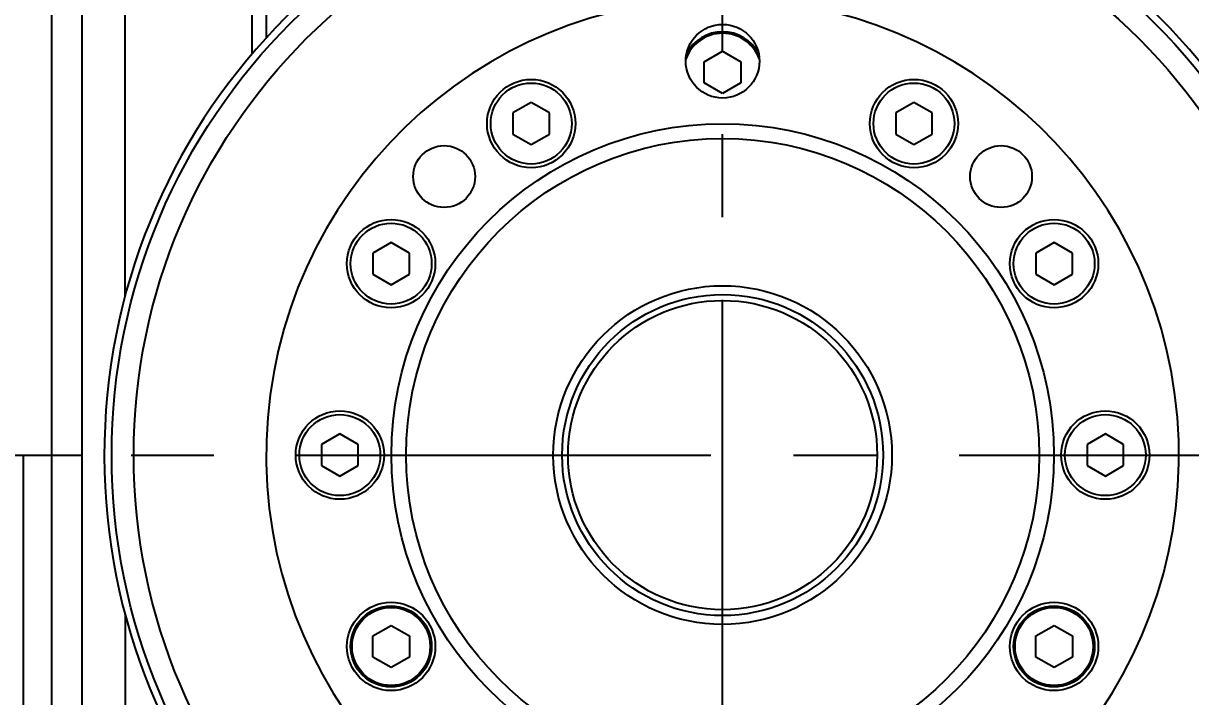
# Model space of a CAD drawing. Header units: millimetres. Extents: x 5828 to 6704, y 123 to 421.
# Drawn here: x 6478.37 to 6483.65, y 270 to 273.05 of the extents above; entities that cross this region are included whole.
import ezdxf

# ---------------------------------------------------------------- set-up
doc = ezdxf.new("R2010")
doc.units = ezdxf.units.MM
doc.linetypes.add('CENTER', pattern=[0.6, 0.375, -0.075, 0.075, -0.075])
for name, color, linetype in [('中心线', 7, 'Continuous'), ('外形图', 7, 'Continuous'), ('尺寸标注', 7, 'Continuous')]:
    doc.layers.add(name, color=color, linetype=linetype)
doc.styles.add('微软雅黑', font='msyh.ttc', dxfattribs={"height": 1.5})
doc.dimstyles.new('尺寸标注_1_15比例', dxfattribs={"dimtxt": 1.5, "dimasz": 1.25, "dimexe": 0.5, "dimexo": 0.4, "dimgap": 0.5, "dimtad": 1, "dimdec": 1, "dimlfac": 15, "dimdsep": 46, "dimtxsty": '微软雅黑', "dimcen": 0.09, "dimadec": 0, "dimazin": 0, "dimtp": 0.01, "dimtm": 0.01, "dimtfac": 1, "dimtdec": 1, "dimtofl": 0, "dimtmove": 0, "dimatfit": 3, "dimfxl": 1, "dimtolj": 1, "dimarcsym": 0})

# ---------------------------------------------------------------- blocks, each defined once
blk = doc.blocks.new('*D945')
at = {"layer": 'Defpoints', "color": 0}
for p in [(6488.1127, 277.9249), (6474.9537, 264.1518), (6488.1127, 263.9724)]:
    blk.add_point(p, dxfattribs=at)
at = {"layer": '尺寸标注', "color": 0, "lineweight": -2}
for p, q in [((6474.9537, 264.5518), (6474.9537, 278.4249)), ((6488.1127, 264.3724), (6488.1127, 278.4249)), ((6476.2037, 277.9249), (6486.8627, 277.9249))]:
    blk.add_line(p, q, dxfattribs=at)
at = {"layer": '尺寸标注', "color": 0}
for points in [[(6476.2037, 278.1332), (6476.2037, 277.7166), (6474.9537, 277.9249)], [(6486.8627, 277.7166), (6486.8627, 278.1332), (6488.1127, 277.9249)]]:
    blk.add_solid(points, dxfattribs=at)
at = {"layer": '尺寸标注', "color": 0, "insert": (6481.5332, 279.2039), "char_height": 1.5, "attachment_point": 5, "style": '微软雅黑'}
blk.add_mtext('\\A1;197.4', dxfattribs=at)
blk = doc.blocks.new('*D946')
at = {"layer": 'Defpoints', "color": 0}
for p in [(6488.1787, 282.8993), (6474.8878, 252.3165), (6488.1787, 252.3087)]:
    blk.add_point(p, dxfattribs=at)
at = {"layer": '尺寸标注', "color": 0, "lineweight": -2}
for p, q in [((6474.8878, 252.7165), (6474.8878, 283.3993)), ((6488.1787, 252.7087), (6488.1787, 283.3993)), ((6476.1378, 282.8993), (6486.9287, 282.8993))]:
    blk.add_line(p, q, dxfattribs=at)
at = {"layer": '尺寸标注', "color": 0}
for points in [[(6476.1378, 283.1076), (6476.1378, 282.6909), (6474.8878, 282.8993)], [(6486.9287, 282.6909), (6486.9287, 283.1076), (6488.1787, 282.8993)]]:
    blk.add_solid(points, dxfattribs=at)
at = {"layer": '尺寸标注', "color": 0, "insert": (6481.5332, 284.1783), "char_height": 1.5, "attachment_point": 5, "style": '微软雅黑'}
blk.add_mtext('\\A1;\\A1;199.3', dxfattribs=at)

msp = doc.modelspace()

# ---------------------------------------------------------------- linework, layer by layer
at = {"layer": '中心线', "linetype": 'CENTER', "ltscale": 5}
for p, q in [((6481.5333, 227.9185), (6481.5333, 276.2922)), ((6476.6046, 271.0906), (6486.3257, 271.0906))]:
    msp.add_line(p, q, dxfattribs=at)
at = {"layer": '外形图'}
for p, q in [((6478.4957, 268.0554), (6478.4957, 274.1259)), ((6478.6333, 268.1886), (6478.6333, 273.9927)), ((6478.828, 271.8117), (6478.828, 273.6615)), ((6479.4017, 273.6465), (6479.4017, 272.906)), ((6479.4666, 273.5798), (6479.4666, 272.9796)), ((6481.4504, 272.8718), (6481.5333, 272.9196)), ((6481.5333, 272.9196), (6481.6161, 272.8718)), ((6481.4504, 272.7761), (6481.4504, 272.8718)), ((6481.6161, 272.8718), (6481.6161, 272.7761)), ((6481.5333, 272.7283), (6481.4504, 272.7761)), ((6481.6161, 272.7761), (6481.5333, 272.7283)), ((6480.6666, 272.6874), (6480.5837, 272.6396)), ((6480.7494, 272.6396), (6480.6666, 272.6874)), ((6482.3999, 272.6874), (6482.3171, 272.6396)), ((6482.4828, 272.6396), (6482.3999, 272.6874)), ((6480.5837, 272.6396), (6480.5837, 272.5439)), ((6480.7494, 272.5439), (6480.7494, 272.6396)), ((6482.3171, 272.6396), (6482.3171, 272.5439)), ((6482.4828, 272.5439), (6482.4828, 272.6396)), ((6480.5837, 272.5439), (6480.6666, 272.4961)), ((6480.6666, 272.4961), (6480.7494, 272.5439)), ((6482.3171, 272.5439), (6482.3999, 272.4961)), ((6482.3999, 272.4961), (6482.4828, 272.5439)), ((6480.0321, 272.053), (6479.9493, 272.0051)), ((6480.115, 272.0051), (6480.0321, 272.053)), ((6483.0344, 272.053), (6482.9515, 272.0051)), ((6483.1172, 272.0051), (6483.0344, 272.053)), ((6479.9493, 272.0051), (6479.9493, 271.9095)), ((6480.115, 271.9095), (6480.115, 272.0051)), ((6482.9515, 272.0051), (6482.9515, 271.9095)), ((6483.1172, 271.9095), (6483.1172, 272.0051)), ((6479.9493, 271.9095), (6480.0321, 271.8616)), ((6480.0321, 271.8616), (6480.115, 271.9095)), ((6482.9515, 271.9095), (6483.0344, 271.8616)), ((6483.0344, 271.8616), (6483.1172, 271.9095)), ((6479.7999, 271.1863), (6479.7171, 271.1385)), ((6479.8828, 271.1385), (6479.7999, 271.1863)), ((6483.2666, 271.1863), (6483.1837, 271.1385)), ((6483.3494, 271.1385), (6483.2666, 271.1863)), ((6478.3666, 268.0738), (6478.3666, 271.0906)), ((6478.3666, 271.0906), (6478.6333, 271.0906)), ((6479.7171, 271.1385), (6479.7171, 271.0428)), ((6479.8828, 271.0428), (6479.8828, 271.1385)), ((6483.1837, 271.1385), (6483.1837, 271.0428)), ((6483.3494, 271.0428), (6483.3494, 271.1385)), ((6479.7171, 271.0428), (6479.7999, 270.995)), ((6479.7999, 270.995), (6479.8828, 271.0428)), ((6483.1837, 271.0428), (6483.2666, 270.995)), ((6483.2666, 270.995), (6483.3494, 271.0428)), ((6478.828, 270.3694), (6478.828, 268.5198)), ((6479.9493, 270.2718), (6480.0321, 270.3196)), ((6480.0321, 270.3196), (6480.115, 270.2718)), ((6482.9515, 270.2718), (6483.0344, 270.3196)), ((6483.0344, 270.3196), (6483.1172, 270.2718)), ((6479.9493, 270.1761), (6479.9493, 270.2718)), ((6480.115, 270.2718), (6480.115, 270.1761)), ((6482.9515, 270.1761), (6482.9515, 270.2718)), ((6483.1172, 270.2718), (6483.1172, 270.1761)), ((6480.0321, 270.1283), (6479.9493, 270.1761)), ((6480.115, 270.1761), (6480.0321, 270.1283)), ((6483.0344, 270.1283), (6482.9515, 270.1761)), ((6483.1172, 270.1761), (6483.0344, 270.1283))]:
    msp.add_line(p, q, dxfattribs=at)
for centre, radius in [((6481.5333, 271.0906), 2.7667), ((6481.5333, 271.0906), 2.6667), ((6481.5333, 272.874), 0.1667), ((6480.6666, 272.5918), 0.2), ((6482.3999, 272.5918), 0.2), ((6480.6666, 272.5918), 0.1833), ((6482.3999, 272.5917), 0.1833), ((6481.5333, 271.0906), 1.5), ((6481.5333, 271.0906), 1.4333), ((6480.2722, 272.3517), 0.14), ((6482.7943, 272.3517), 0.14), ((6480.0321, 271.9573), 0.2), ((6483.0344, 271.9573), 0.2), ((6480.0321, 271.9573), 0.1833), ((6483.0344, 271.9573), 0.1833), ((6481.5333, 271.0906), 0.7667), ((6481.5333, 271.0906), 0.7267), ((6481.5333, 271.0906), 0.7), ((6479.7999, 271.0906), 0.2), ((6479.7999, 271.0906), 0.1833), ((6483.2666, 271.0906), 0.2), ((6483.2666, 271.0906), 0.1833), ((6480.0321, 270.224), 0.2), ((6480.0321, 270.224), 0.1833), ((6483.0344, 270.224), 0.2), ((6483.0344, 270.224), 0.1833), ((6480.0321, 270.224), 0.1767), ((6483.0344, 270.224), 0.1767)]:
    msp.add_circle(centre, radius, dxfattribs=at)
for centre, radius, start, end in [((6481.5333, 271.0906), 2.8, 275.4406, 264.5594), ((6481.5333, 271.0906), 2.0667, 273.6991, 266.3009), ((6481.5333, 272.824), 0.1767, 19.667, 160.333), ((6481.5333, 272.824), 0.1833, 27.0651, 152.9349)]:
    msp.add_arc(centre, radius, start, end, dxfattribs=at)

# ---------------------------------------------------------------- dimensions: what is measured, and where the dimension line sits
at = {"layer": '尺寸标注'}
dim = msp.add_linear_dim(base=(6488.1787, 282.8993), p1=(6474.8878, 252.3165), p2=(6488.1787, 252.3087), text='\\A1;199.3', dimstyle='尺寸标注_1_15比例', override={"dimtxsty": '微软雅黑'}, dxfattribs=at)
dim.commit()
dim.dimension.update_dxf_attribs({"geometry": '*D946', "text_midpoint": (6481.5332, 284.1783)})
dim = msp.add_linear_dim(base=(6488.1127, 277.9249), p1=(6474.9537, 264.1518), p2=(6488.1127, 263.9724), dimstyle='尺寸标注_1_15比例', dxfattribs=at)
dim.commit()
dim.dimension.update_dxf_attribs({"geometry": '*D945', "text_midpoint": (6481.5332, 279.2039)})

doc.saveas('drawing.dxf')
